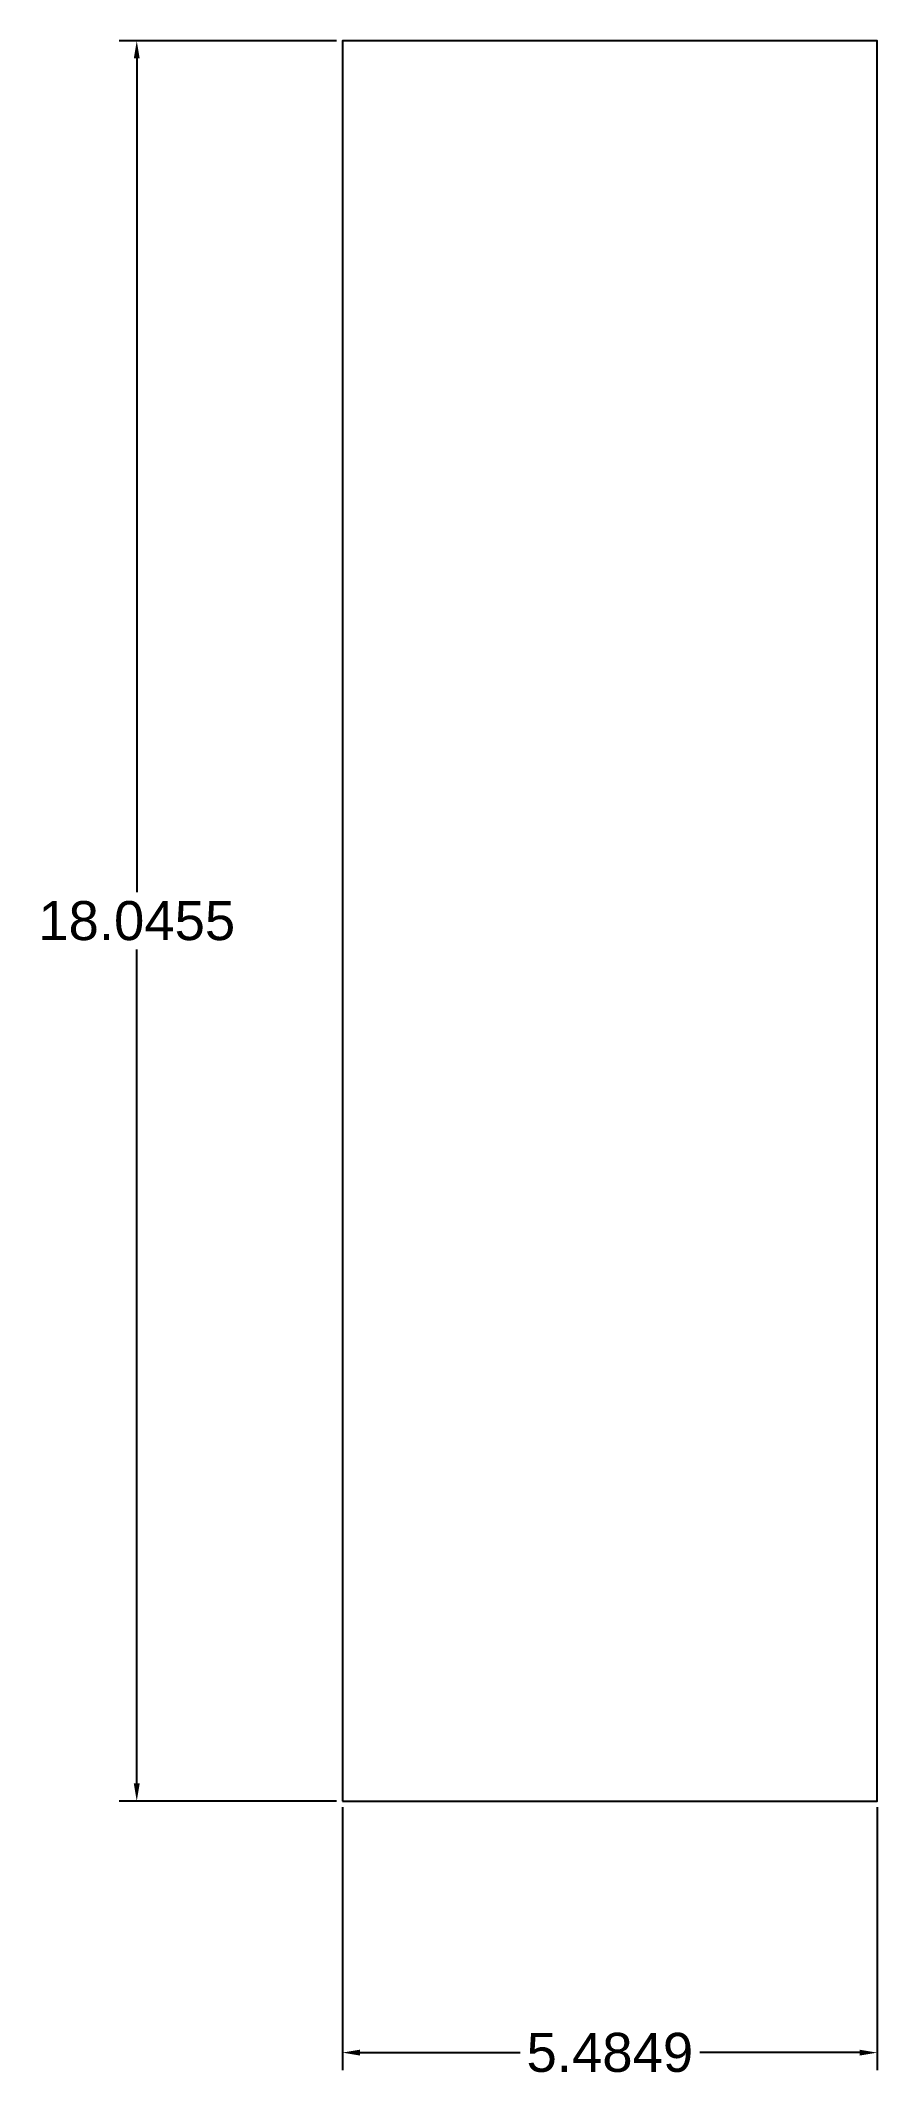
# Model space of a CAD drawing. Header units: inches. Extents: x 10.3 to 18.9, y 2 to 22.9.
import ezdxf

# ---------------------------------------------------------------- set-up
doc = ezdxf.new("R2010")
doc.units = ezdxf.units.IN
doc.header["$MEASUREMENT"] = 0
doc.layers.add('Baza', color=1, linetype='Continuous')
doc.layers.add('Cotare', color=3, linetype='Continuous')
doc.styles.get("Standard").update_dxf_attribs({"font": 'arial.ttf'})
doc.dimstyles.get("Standard").update_dxf_attribs({"dimtxt": 0.4, "dimasz": 0.18, "dimexe": 0.18, "dimexo": 0.0625, "dimgap": 0.09, "dimtad": 0, "dimtih": 1, "dimtoh": 1, "dimdec": 4, "dimzin": 0, "dimdsep": 46, "dimtxsty": 'Standard', "dimcen": 0.09, "dimadec": 0, "dimazin": 0, "dimtfac": 1, "dimtdec": 4, "dimtofl": 0, "dimtmove": 0, "dimatfit": 3, "dimfxl": 1, "dimtolj": 1, "dimtzin": 0, "dimarcsym": 0})

# ---------------------------------------------------------------- blocks, each defined once
blk = doc.blocks.new('*D15')
at = {"layer": 'Cotare', "color": 0, "lineweight": -2, "transparency": 16777216}
for p, q in [((13.373, 22.883), (11.146, 22.883)), ((11.326, 22.703), (11.326, 14.155)), ((11.326, 5.018), (11.326, 13.566)), ((13.373, 4.838), (11.146, 4.838))]:
    blk.add_line(p, q, dxfattribs=at)
at = {"layer": 'Cotare', "color": 0, "transparency": 16777216}
for points in [[(11.296, 22.703), (11.356, 22.703), (11.326, 22.883)], [(11.296, 5.018), (11.356, 5.018), (11.326, 4.838)]]:
    blk.add_solid(points, dxfattribs=at)
at = {"layer": 'Defpoints', "color": 0, "transparency": 16777216}
for p in [(11.326, 22.883), (13.435, 22.883, 0.02), (13.435, 4.838, 0.02)]:
    blk.add_point(p, dxfattribs=at)
at = {"layer": 'Cotare', "color": 0, "transparency": 16777216, "insert": (11.326, 13.861), "char_height": 0.4, "attachment_point": 5}
blk.add_mtext('\\A1;18.0455', dxfattribs=at)
blk = doc.blocks.new('*D16')
at = {"layer": 'Cotare', "color": 0, "lineweight": -2, "transparency": 16777216}
for p, q in [((13.435, 4.775), (13.435, 2.079)), ((18.92, 4.775), (18.92, 2.079)), ((13.615, 2.259), (15.257, 2.259)), ((18.74, 2.259), (17.099, 2.259))]:
    blk.add_line(p, q, dxfattribs=at)
at = {"layer": 'Cotare', "color": 0, "transparency": 16777216}
for points in [[(13.615, 2.289), (13.615, 2.229), (13.435, 2.259)], [(18.74, 2.289), (18.74, 2.229), (18.92, 2.259)]]:
    blk.add_solid(points, dxfattribs=at)
at = {"layer": 'Defpoints', "color": 0, "transparency": 16777216}
for p in [(13.435, 4.838, 0.02), (18.92, 4.838, 0.02), (18.92, 2.259)]:
    blk.add_point(p, dxfattribs=at)
at = {"layer": 'Cotare', "color": 0, "transparency": 16777216, "insert": (16.178, 2.259), "char_height": 0.4, "attachment_point": 5}
blk.add_mtext('\\A1;5.4849', dxfattribs=at)

msp = doc.modelspace()

# ---------------------------------------------------------------- linework, layer by layer
at = {"layer": 'Baza', "elevation": 0.02015}
msp.add_lwpolyline([(13.43536, 4.83795), (18.92027, 4.83795), (18.92027, 22.88344), (13.43536, 22.88344)], close=True, dxfattribs=at)

# ---------------------------------------------------------------- dimensions: what is measured, and where the dimension line sits
at = {"layer": 'Cotare'}
dim = msp.add_linear_dim(base=(11.3258, 22.88344), p1=(13.43536, 4.83795, 0.02015), p2=(13.43536, 22.88344, 0.02015), angle=90, dimstyle='Standard', dxfattribs=at)
dim.commit()
dim.dimension.update_dxf_attribs({"geometry": '*D15', "text_midpoint": (11.3258, 13.86069)})
dim = msp.add_linear_dim(base=(18.92027, 2.25882), p1=(13.43536, 4.83795, 0.02015), p2=(18.92027, 4.83795, 0.02015), dimstyle='Standard', dxfattribs=at)
dim.commit()
dim.dimension.update_dxf_attribs({"geometry": '*D16', "text_midpoint": (16.17782, 2.25882)})

doc.saveas('drawing.dxf')
